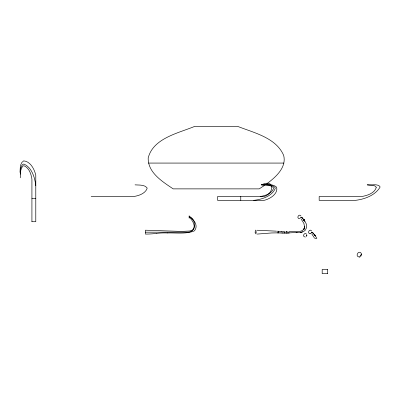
<?xml version="1.0" encoding="UTF-8"?>
<svg xmlns="http://www.w3.org/2000/svg" width="400" height="400" viewBox="0 0 400 400"><rect width="100%" height="100%" fill="white"/><g stroke="black" fill="none" stroke-linecap="round" stroke-linejoin="round"><path stroke-width="0.6" d="M304.665 226.405C304.35 233.895 293.915 230.82 288.775 231.595M256.155 232.915L256.155 231.43M300.585 218.23L300.61 217.685M306.325 236.535L306.35 235.99M311.295 233.22L311.32 232.675M360.81 256.33L360.845 255.61M256.14 233.595L256.13 234.04M20.265 177.835C20.62 173.925 19.9 168.98 22.97 165.98L23.955 165.74C29.05 167.755 31.22 174.11 31.92 179.17L31.92 221.715M20 172.39C20.355 168.56 19.73 163.045 23.67 160.865C30.425 161.385 34.545 169.33 35.785 175.35L35.785 221.715L31.905 221.715M20.265 174.2C20.51 170.92 20.15 166.935 22.69 164.425L23.865 164.045C31.835 167.37 34.895 177.66 35.785 185.64M304.48 228.035L304.645 226.35C305.06 227.72 302.905 231.055 304.445 228.165L303.985 229.135L304.59 227.595L304.24 228.665M304.45 228.115L304.66 226.925M304.615 227.445L304.665 227L304.595 227.525M311.33 232.615L311.345 232.5A0.665 0.265 -73.3 0 1 311.415 232.31M360.875 255.385L360.875 255.38A0.885 0.405 -72.4 0 1 360.905 255.17M266.78 183.805C275.475 177.31 286.745 167.64 283.685 155.445C276.03 137.61 253.87 132.805 237.535 126.33L194.84 126.33C178.62 133.115 153.185 138.07 148.19 157.945C147.75 172.63 162.5 181.665 173.18 188.875L259.2 188.875L264.405 185.485M360.925 255.175L360.96 255.075A0.61 0.305 -62.4 0 1 361.345 254.75M306.405 235.61A0.64 0.305 -72.3 0 0 306.35 235.82L306.375 235.815A0.665 0.265 -73.3 0 1 306.445 235.625L307.025 235.435L306.8 235.31M311.395 232.3L311.995 232.12M306.425 235.615L306.77 235.305M303.73 229.51L303.565 229.73M289.405 232.92L288 232.96L301.6 232.17L303.71 231.45L305.415 230.055L306.56 227.545L306.4 224.235L304.92 221.23L302.025 217.84M302.14 232.045L302.68 231.885M360.095 256.915C353.94 257.61 358.815 248.485 361.655 253.99M301.285 217.135L300.685 217.315A0.665 0.265 -73.3 0 0 300.66 217.505M311.715 230.97C309.26 227.895 306.675 234.145 310.58 233.705M299.87 218.72C295.975 219.145 298.55 212.92 301 215.98M260.125 196.505C265.185 195.805 271.54 193.635 273.555 188.54L273.315 187.555C270.315 184.485 265.37 185.205 261.46 184.85C275.515 178.135 273.91 194.185 263.945 196.49L217.58 196.505L217.58 200.37L263.945 200.37C269.685 199.125 278.245 193.995 276.66 187.27C272.655 183.525 266.44 184.815 261.46 184.85C265.89 185.135 271.295 184.055 274.87 187.275L275.25 188.45C271.925 196.42 261.635 199.48 253.655 200.37M255.485 230.045L255.115 232.3M296.07 232.62L297.18 232.55M306.835 234.435C304.69 231.135 301.505 237.1 305.435 237.045M310.41 233.73L310.06 233.73M359.64 257.005L359.18 257.005M257.24 234.075L271.635 232.955L277.375 232.87M287.765 232.96L286.93 232.975M286.825 232.975L286.335 232.98M286.58 232.98L288.025 232.96M285.955 232.985L286.465 232.975M286.085 232.98L285.28 232.99M284.87 232.99L285.295 232.99M284.76 232.995L283.12 232.99M284.63 232.99L285.025 232.995M284.36 232.995L284.485 232.62M148.5 163.075L283.88 163.075M91.14 196.505L133.685 196.505C138.745 195.805 145.095 193.635 147.115 188.54L146.875 187.555C143.875 184.485 138.93 185.205 135.02 184.85M31.92 198.53L35.785 198.53M145.525 232.185L188.07 232.185C196.44 232.085 196.61 218.965 189.145 216.905M283.915 232.995L283.575 232.995M314.7 238.6L316.89 238.6M327.59 269.41L322.195 269.41L322.185 273.67L327.59 273.67M282.91 232.99L282.39 232.985M282.55 232.99L281.84 232.98M281.98 232.98L282.275 232.985M287.38 231.575L287.695 231.58M281.72 232.98L281.15 232.97M281.03 232.97L280.46 232.955M286.715 231.565L285.84 231.545M277.13 232.865L277.985 232.89M286.6 231.56L286.23 231.55M280.33 232.955L280.62 232.96M277.92 232.885L278.255 232.895M279.645 232.935L279.12 232.92M278.21 232.895L279.29 232.925M167.54 232.965C176.3 232.7 185.805 234.19 194.05 231.025A5.095 5.095 0 0 0 195.115 229.88C198.285 224.7 193.25 219.285 189.43 216.18M281.35 231.39L278.345 231.26L278.32 231.77M281.21 231.385L284.495 231.505L284.485 232.155M257.15 230.255L276.53 231.165M278.11 231.25L277.755 231.23M277.48 231.215L277.155 231.195M361.465 254.715L361.73 254.885L361.2 254.75A0.52 0.28 -72.8 0 0 360.955 255.125M301.815 217.595L304.48 220.635M301.78 217.56L302.265 217.99L301.745 217.53M312.975 232.975L312.455 232.515L315.33 235.795L314.635 234.8M313.41 233.385L313.195 233.18M312.535 232.63L314.98 235.315L316.595 237.895M189.145 216.97C191.98 219.915 195.15 224.005 193.95 228.345A3.51 3.51 0 0 1 193.19 229.48L191.975 230.33L189.645 231.02L181.48 231.425L145.465 230.205L145.465 234.08A88.56 88.56 0 0 0 156.365 233.415M303.61 219.405L303.215 218.945M311.855 234.04L314.385 237.885M301.145 219.05L303.88 223.37L304.63 227.375L304.645 226.35M304.35 220.435L304.67 220.9L304.015 219.98L304.705 220.97L303.5 219.28L304.62 220.805L303.975 219.94M314.27 234.325L314.505 234.63M303.56 219.34L303.925 219.815M314.755 234.97L315.26 235.715L314.82 235.075M315.19 235.605L314.99 235.33L315.475 235.99L314.875 235.17M304.645 220.845L303.815 219.68L304.67 220.9M315.16 235.555L315 235.34L315.235 235.705M304.29 220.355L304.62 220.805M303.87 219.745L304.775 221.135M314.935 235.245L315.225 235.655M304.105 220.085L304.435 220.56M255.535 233.76L255.12 232.4M256.13 230.265L256.14 230.515M327.595 269.41L327.595 273.67M278.575 231.27L278.575 232.905M278.32 232.59L278.32 232.895M240.765 196.505L240.765 200.37M189.145 215.755L189.145 218.185M360.825 256.24A1.775 0.425 -76.8 0 1 360.775 256.315M360.91 255.37A0.875 0.345 -73.3 0 1 360.97 255.13M156.365 233.4A69.295 69.295 0 0 1 167.54 232.975M376.255 187.555C374.475 193.265 367.155 195.645 361.715 196.505L319.17 196.505L319.17 200.37L355.245 200.37C364.42 199.325 375.045 195.46 380 187.275L379.835 186.285C376.42 183.45 371.225 185.545 367.21 184.85L373.02 185.35L374.755 185.925L375.81 186.67L376.255 187.555M301.6 232.17L300.485 232.335L301.6 232.17"/></g></svg>
